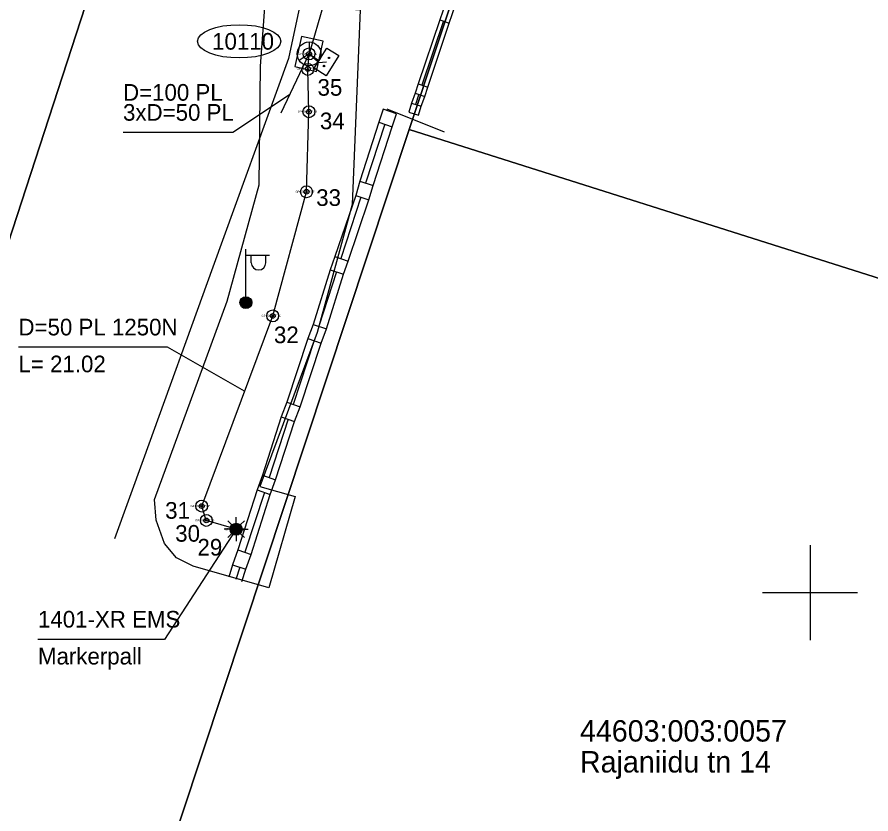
# Model space of a CAD drawing. Extents: x 557623 to 561104, y 6593590 to 6594940.
# Drawn here: x 558216.67 to 558252.56, y 6593690.7 to 6593724.18 of the extents above; entities that cross this region are included whole.
import ezdxf

# ---------------------------------------------------------------- set-up
doc = ezdxf.new("R2010")
doc.units = 0
for name, color, linetype in [('ABIJOONIS', 7, 'Continuous'), ('AED', 7, 'Continuous'), ('KAEVUNR', 7, 'Continuous'), ('KOORDPUNKT', 7, 'Continuous'), ('MOOTKORG-EH2000', 7, 'Continuous'), ('MOOTMPUNKT', 7, 'Continuous'), ('MOOTNR', 7, 'Continuous'), ('MOOTPIIR', 7, 'Continuous'), ('PIIR', 7, 'Continuous'), ('POST', 7, 'Continuous'), ('SIKAEV', 7, 'Continuous'), ('SIRAJATIS', 7, 'Continuous'), ('SITRASS', 7, 'Continuous'), ('TEE', 7, 'Continuous'), ('VORK', 7, 'Continuous')]:
    doc.layers.add(name, color=color, linetype=linetype)

msp = doc.modelspace()

# ---------------------------------------------------------------- linework, layer by layer
at = {"layer": 'ABIJOONIS'}
msp.add_ellipse((558226.004, 6593723.166), major_axis=(1.75, 0), ratio=0.4, dxfattribs=at)
at = {"layer": 'AED'}
for p, q in [((558234.589, 6593724.021), (558233.682, 6593721.323)), ((558234.437, 6593724.073), (558234.837, 6593723.936)), ((558233.533, 6593721.373), (558233.934, 6593721.239)), ((558233.407, 6593720.993), (558233.805, 6593720.851)), ((558233.553, 6593720.941), (558233.41, 6593720.516)), ((558233.248, 6593720.57), (558233.649, 6593720.436)), ((558234.635, 6593719.345), (558232.227, 6593720.315)), ((558232.125, 6593719.681), (558231.317, 6593717.211)), ((558231.871, 6593719.766), (558232.428, 6593719.58)), ((558231.079, 6593717.284), (558231.64, 6593717.111)), ((558231.122, 6593716.614), (558230.278, 6593714.037)), ((558230.901, 6593716.685), (558231.461, 6593716.506)), ((558230.029, 6593714.125), (558230.583, 6593713.93)), ((558230.095, 6593713.477), (558229.347, 6593711.191)), ((558229.827, 6593713.567), (558230.384, 6593713.381)), ((558229.118, 6593711.27), (558229.674, 6593711.079)), ((558229.15, 6593710.59), (558228.273, 6593707.907)), ((558228.895, 6593710.68), (558229.449, 6593710.484)), ((558228.01, 6593708.002), (558228.562, 6593707.803)), ((558228.07, 6593707.288), (558227.267, 6593704.835)), ((558227.772, 6593707.394), (558228.326, 6593707.196)), ((558226.978, 6593704.933), (558227.534, 6593704.744)), ((558227.064, 6593704.212), (558226.241, 6593701.699)), ((558226.757, 6593704.316), (558227.313, 6593704.128)), ((558225.953, 6593701.797), (558226.51, 6593701.608)), ((558225.729, 6593701.174), (558226.285, 6593700.985)), ((558226.035, 6593701.07), (558225.866, 6593700.552))]:
    msp.add_line(p, q, dxfattribs=at)
for points in [[(558235.578, 6593727.516), (558235.454, 6593727.148), (558234.563, 6593724.432), (558234.437, 6593724.073), (558233.533, 6593721.373), (558233.407, 6593720.993), (558233.248, 6593720.57), (558233.136, 6593720.189), (558233.542, 6593720.07), (558233.649, 6593720.436), (558233.805, 6593720.851), (558233.934, 6593721.239), (558234.837, 6593723.936), (558234.963, 6593724.296), (558235.856, 6593727.015), (558235.979, 6593727.381), (558235.578, 6593727.516)], [(558232.06, 6593720.311), (558231.871, 6593719.766), (558231.079, 6593717.284), (558230.901, 6593716.685), (558230.029, 6593714.125), (558229.827, 6593713.567), (558229.118, 6593711.27), (558228.895, 6593710.68), (558228.01, 6593708.002), (558227.772, 6593707.394), (558226.978, 6593704.933), (558226.757, 6593704.316), (558225.953, 6593701.797), (558225.729, 6593701.174), (558225.563, 6593700.654)], [(558226.12, 6593700.467), (558226.285, 6593700.985), (558226.51, 6593701.608), (558227.313, 6593704.128), (558227.534, 6593704.744), (558228.326, 6593707.196), (558228.562, 6593707.803), (558229.449, 6593710.484), (558229.674, 6593711.079), (558230.384, 6593713.381), (558230.583, 6593713.93), (558231.461, 6593716.506), (558231.64, 6593717.111), (558232.428, 6593719.58), (558232.615, 6593720.119), (558232.06, 6593720.311)]]:
    msp.add_lwpolyline(points, dxfattribs=at)
at = {"layer": 'KOORDPUNKT'}
for centre, radius in [((558228.941, 6593722.639), 0.25), ((558228.941, 6593722.639), 0.025), ((558228.941, 6593722.639), 0.0221), ((558228.941, 6593722.639), 0.0191), ((558228.941, 6593722.639), 0.0161), ((558228.941, 6593722.639), 0.0132), ((558228.941, 6593722.639), 0.0102), ((558228.941, 6593722.639), 0.00726), ((558228.941, 6593722.639), 0.0043), ((558228.89, 6593721.984), 0.25), ((558228.89, 6593721.984), 0.025), ((558228.89, 6593721.984), 0.0221), ((558228.89, 6593721.984), 0.0191), ((558228.89, 6593721.984), 0.0161), ((558228.89, 6593721.984), 0.0132), ((558228.89, 6593721.984), 0.0102), ((558228.89, 6593721.984), 0.00726), ((558228.89, 6593721.984), 0.0043), ((558228.935, 6593720.207), 0.25), ((558228.935, 6593720.207), 0.025), ((558228.935, 6593720.207), 0.0221), ((558228.935, 6593720.207), 0.0191), ((558228.935, 6593720.207), 0.0161), ((558228.935, 6593720.207), 0.0132), ((558228.935, 6593720.207), 0.0102), ((558228.935, 6593720.207), 0.00726), ((558228.935, 6593720.207), 0.0043), ((558228.834, 6593716.843), 0.25), ((558228.834, 6593716.843), 0.025), ((558228.834, 6593716.843), 0.0221), ((558228.834, 6593716.843), 0.0191), ((558228.834, 6593716.843), 0.0161), ((558228.834, 6593716.843), 0.0132), ((558228.834, 6593716.843), 0.0102), ((558228.834, 6593716.843), 0.00726), ((558228.834, 6593716.843), 0.0043), ((558227.413, 6593711.63), 0.25), ((558227.413, 6593711.63), 0.025), ((558227.413, 6593711.63), 0.0221), ((558227.413, 6593711.63), 0.0191), ((558227.413, 6593711.63), 0.0161), ((558227.413, 6593711.63), 0.0132), ((558227.413, 6593711.63), 0.0102), ((558227.413, 6593711.63), 0.00726), ((558227.413, 6593711.63), 0.0043), ((558224.428, 6593703.637), 0.25), ((558224.428, 6593703.637), 0.025), ((558224.428, 6593703.637), 0.0221), ((558224.428, 6593703.637), 0.0191), ((558224.428, 6593703.637), 0.0161), ((558224.428, 6593703.637), 0.0132), ((558224.428, 6593703.637), 0.0102), ((558224.428, 6593703.637), 0.00726), ((558224.428, 6593703.637), 0.0043), ((558224.623, 6593703.035), 0.25), ((558224.623, 6593703.035), 0.025), ((558224.623, 6593703.035), 0.0221), ((558224.623, 6593703.035), 0.0191), ((558224.623, 6593703.035), 0.0161), ((558224.623, 6593703.035), 0.0132), ((558224.623, 6593703.035), 0.0102), ((558224.623, 6593703.035), 0.00726), ((558224.623, 6593703.035), 0.0043), ((558225.875, 6593702.666), 0.25), ((558225.875, 6593702.666), 0.025), ((558225.875, 6593702.666), 0.0221), ((558225.875, 6593702.666), 0.0191), ((558225.875, 6593702.666), 0.0161), ((558225.875, 6593702.666), 0.0132), ((558225.875, 6593702.666), 0.0102), ((558225.875, 6593702.666), 0.00726), ((558225.875, 6593702.666), 0.0043)]:
    msp.add_circle(centre, radius, dxfattribs=at)
at = {"layer": 'MOOTMPUNKT'}
for centre in [(558228.941, 6593722.639), (558228.89, 6593722.011), (558228.935, 6593720.207), (558228.834, 6593716.843), (558227.413, 6593711.63), (558224.428, 6593703.637), (558224.623, 6593703.035), (558225.875, 6593702.666)]:
    msp.add_circle(centre, 0.1, dxfattribs=at)
at = {"layer": 'MOOTPIIR'}
msp.add_lwpolyline([(558224.071, 6593701.107), (558223.371, 6593701.468), (558222.865, 6593702.071), (558222.52, 6593703.045), (558222.449, 6593703.914), (558225.504, 6593712.244), (558226.839, 6593717.14), (558226.896, 6593722.119), (558227.094, 6593724.783), (558231.083, 6593724.486), (558230.76, 6593716.314), (558229.284, 6593710.931), (558226.873, 6593704.466), (558228.352, 6593704.044), (558227.254, 6593700.198)], close=True, dxfattribs=at)
at = {"layer": 'PIIR'}
for points in [[(558116.4, 6593642.05), (558168.38, 6593646.81), (558178.49, 6593637.56), (558192.41, 6593589.78), (558209.47, 6593653.34), (558323.43, 6593700.69), (558335.66, 6593705.77), (558332.5, 6593716.29), (558327.58, 6593714.86), (558215.76, 6593667.03), (558218.35, 6593674.85), (558233.15, 6593719.46), (558244.8, 6593754.57), (558258.02, 6593794.44), (558264.95, 6593815.32), (558262.73, 6593845.24), (558260.51, 6593875.16), (558258.28, 6593905.07), (558256.21, 6593933), (558255.41, 6593943.78), (558242.48, 6594116.13)], [(558233.56, 6594031.9), (558236.78, 6594000.76), (558239.15, 6593969.76), (558240.61, 6593938.38), (558242.92, 6593907.04), (558244.72, 6593890.33), (558247.43, 6593853.59), (558250.3, 6593817.92), (558242.02, 6593793.19), (558232.67, 6593764.97), (558223.36, 6593736.4), (558213.98, 6593707.63), (558204.43, 6593679.17), (558195.33, 6593650.73), (558157.35, 6593663.29)]]:
    msp.add_lwpolyline(points, dxfattribs=at)
for points in [[(558272.24, 6593707.08), (558283.89, 6593742.2), (558278.17, 6593744.01), (558244.8, 6593754.57), (558233.15, 6593719.46)], [(558213.98, 6593707.63), (558223.36, 6593736.4), (558185.34, 6593748.84), (558175.92, 6593720.06)], [(558224.44, 6593672.92), (558266.94, 6593691.1), (558272.24, 6593707.08), (558233.15, 6593719.46), (558218.35, 6593674.85)]]:
    msp.add_lwpolyline(points, close=True, dxfattribs=at)
at = {"layer": 'POST'}
for p, q in [((558226.285, 6593712.436), (558226.285, 6593714.436)), ((558226.285, 6593714.186), (558227.285, 6593714.186)), ((558226.512, 6593713.865), (558226.512, 6593714.186)), ((558227.125, 6593713.865), (558227.125, 6593714.186)), ((558226.285, 6593712.186), (558226.285, 6593712.186))]:
    msp.add_line(p, q, dxfattribs=at)
for radius in [0.25, 0.225, 0.2, 0.175, 0.15, 0.125, 0.1, 0.075, 0.05, 0.025]:
    msp.add_circle((558226.285, 6593712.186), radius, dxfattribs=at)
msp.add_arc((558226.818, 6593713.865), 0.306, 180, 0, dxfattribs=at)
at = {"layer": 'SIKAEV'}
for p, q in [((558228.941, 6593723.139), (558228.941, 6593722.639)), ((558228.941, 6593722.639), (558228.526, 6593722.364)), ((558228.941, 6593722.639), (558229.356, 6593722.364))]:
    msp.add_line(p, q, dxfattribs=at)
msp.add_lwpolyline([(558228.628, 6593723.374), (558228.346, 6593722.105), (558229.254, 6593721.904), (558229.535, 6593723.173)], close=True, dxfattribs=at)
msp.add_circle((558228.941, 6593722.639), 0.5, dxfattribs=at)
at = {"layer": 'SIRAJATIS'}
msp.add_lwpolyline([(558230.194, 6593722.564), (558229.664, 6593721.716), (558229.155, 6593722.033), (558229.685, 6593722.882)], close=True, dxfattribs=at)
for centre, radius in [((558229.781, 6593722.468), 0.0304), ((558229.781, 6593722.468), 0.029), ((558229.781, 6593722.468), 0.0277), ((558229.781, 6593722.468), 0.0263), ((558229.781, 6593722.468), 0.0249), ((558229.781, 6593722.468), 0.0236), ((558229.781, 6593722.468), 0.0222), ((558229.781, 6593722.468), 0.0209), ((558229.781, 6593722.468), 0.0195), ((558229.781, 6593722.468), 0.0181), ((558229.781, 6593722.468), 0.0168), ((558229.781, 6593722.468), 0.0154), ((558229.781, 6593722.468), 0.014), ((558229.781, 6593722.468), 0.0127), ((558229.781, 6593722.468), 0.0113), ((558229.781, 6593722.468), 0.00996), ((558229.781, 6593722.468), 0.0086), ((558229.781, 6593722.468), 0.00724), ((558229.781, 6593722.468), 0.00587), ((558229.781, 6593722.468), 0.00451), ((558229.781, 6593722.468), 0.00315), ((558229.781, 6593722.468), 0.00179), ((558229.781, 6593722.468), 0.000426), ((558229.569, 6593722.129), 0.0304), ((558229.569, 6593722.129), 0.029), ((558229.569, 6593722.129), 0.0277), ((558229.569, 6593722.129), 0.0263), ((558229.569, 6593722.129), 0.0249), ((558229.569, 6593722.129), 0.0236), ((558229.569, 6593722.129), 0.0222), ((558229.569, 6593722.129), 0.0209), ((558229.569, 6593722.129), 0.0195), ((558229.569, 6593722.129), 0.0181), ((558229.569, 6593722.129), 0.0168), ((558229.569, 6593722.129), 0.0154), ((558229.569, 6593722.129), 0.014), ((558229.569, 6593722.129), 0.0127), ((558229.569, 6593722.129), 0.0113), ((558229.569, 6593722.129), 0.00996), ((558229.569, 6593722.129), 0.0086), ((558229.569, 6593722.129), 0.00724), ((558229.569, 6593722.129), 0.00587), ((558229.569, 6593722.129), 0.00451), ((558229.569, 6593722.129), 0.00315), ((558229.569, 6593722.129), 0.00179), ((558229.569, 6593722.129), 0.000426)]:
    msp.add_circle(centre, radius, dxfattribs=at)
at = {"layer": 'SITRASS'}
for p, q in [((558227.767, 6593720.166), (558228.941, 6593722.639)), ((558225.698, 6593702.843), (558225.522, 6593703.02)), ((558225.875, 6593702.916), (558225.875, 6593703.166)), ((558226.052, 6593702.843), (558226.229, 6593703.02)), ((558225.625, 6593702.666), (558225.375, 6593702.666)), ((558226.125, 6593702.666), (558226.375, 6593702.666)), ((558225.698, 6593702.489), (558225.522, 6593702.313)), ((558225.875, 6593702.416), (558225.875, 6593702.166)), ((558226.052, 6593702.489), (558226.229, 6593702.313))]:
    msp.add_line(p, q, dxfattribs=at)
for points in [[(558233.666, 6593737.587), (558231.983, 6593731.897), (558229.542, 6593724.709), (558228.941, 6593722.639)], [(558225.875, 6593702.666), (558224.623, 6593703.035), (558224.428, 6593703.637), (558227.413, 6593711.63), (558228.834, 6593716.843), (558228.935, 6593720.207), (558228.89, 6593721.984), (558228.941, 6593722.639)], [(558228.941, 6593722.639), (558229.337, 6593722.28), (558229.675, 6593722.299)], [(558228.123, 6593720.917), (558225.742, 6593719.33), (558221.122, 6593719.33)], [(558226.23, 6593708.462), (558222.997, 6593710.309), (558216.727, 6593710.309)], [(558225.875, 6593702.666), (558222.867, 6593698.031), (558217.547, 6593698.031)]]:
    msp.add_lwpolyline(points, dxfattribs=at)
for radius in [0.25, 0.225, 0.2, 0.175, 0.15, 0.125, 0.1, 0.075, 0.05, 0.025]:
    msp.add_circle((558225.875, 6593702.666), radius, dxfattribs=at)
at = {"layer": 'TEE'}
msp.add_lwpolyline([(558232.539, 6593737.923), (558231.676, 6593734.481), (558228.592, 6593724.868), (558228.072, 6593722.451), (558224.898, 6593713.678), (558221.97, 6593705.577), (558220.763, 6593702.259)], dxfattribs=at)
at = {"layer": 'VORK'}
for p, q in [((558250, 6593702), (558250, 6593698)), ((558248, 6593700), (558252, 6593700))]:
    msp.add_line(p, q, dxfattribs=at)

# ---------------------------------------------------------------- texts
at = {"layer": 'KAEVUNR'}
msp.add_text('10110', height=0.7, dxfattribs=at).set_placement((558224.866, 6593722.816))
at = {"layer": 'KOORDPUNKT'}
for s, p in [('35 ', (558229.298, 6593720.88)), ('34 ', (558229.397, 6593719.472)), ('33 ', (558229.242, 6593716.25)), ('32 ', (558227.466, 6593710.483)), ('31 ', (558222.894, 6593703.105)), ('30 ', (558223.316, 6593702.141)), ('29 ', (558224.251, 6593701.558))]:
    msp.add_text(s, height=0.7, dxfattribs=at).set_placement(p)
at = {"layer": 'MOOTKORG-EH2000'}
for s, p in [(' 37.46', (558228.941, 6593722.595)), (' 37.53', (558228.89, 6593721.967)), (' 37.63', (558228.935, 6593720.163)), (' 37.67', (558228.834, 6593716.799)), (' 37.73', (558227.413, 6593711.587)), (' 37.57', (558224.428, 6593703.593)), (' 37.56', (558224.623, 6593702.991)), (' 37.62', (558225.875, 6593702.623))]:
    msp.add_text(s, height=0.0875, dxfattribs=at).set_placement(p)
at = {"layer": 'MOOTNR'}
for s, p in [('GPS0070 ', (558228.471, 6593722.595)), ('GPS0079 ', (558228.42, 6593721.967)), ('GPS0080 ', (558228.466, 6593720.163)), ('GPS0081 ', (558228.365, 6593716.799)), ('GPS0082 ', (558226.944, 6593711.587)), ('GPS0083 ', (558223.959, 6593703.593)), ('GPS0084 ', (558224.153, 6593702.991)), ('GPS0085 ', (558225.406, 6593702.623))]:
    msp.add_text(s, height=0.0875, dxfattribs=at).set_placement(p)
at = {"layer": 'PIIR'}
for s, p in [('44603:003:0057', (558240.328, 6593693.742)), ('Rajaniidu tn 14', (558240.328, 6593692.442))]:
    msp.add_text(s, height=0.9, dxfattribs=at).set_placement(p)
at = {"layer": 'SITRASS'}
for s, p in [('D=100 PL', (558221.122, 6593720.671)), ('3xD=50 PL', (558221.122, 6593719.83)), ('D=50 PL 1250N', (558216.727, 6593710.809)), ('L= 21.02', (558216.727, 6593709.259)), ('1401-XR EMS', (558217.547, 6593698.531)), ('Markerpall', (558217.547, 6593696.981))]:
    msp.add_text(s, height=0.7, dxfattribs=at).set_placement(p)

doc.saveas('drawing.dxf')
